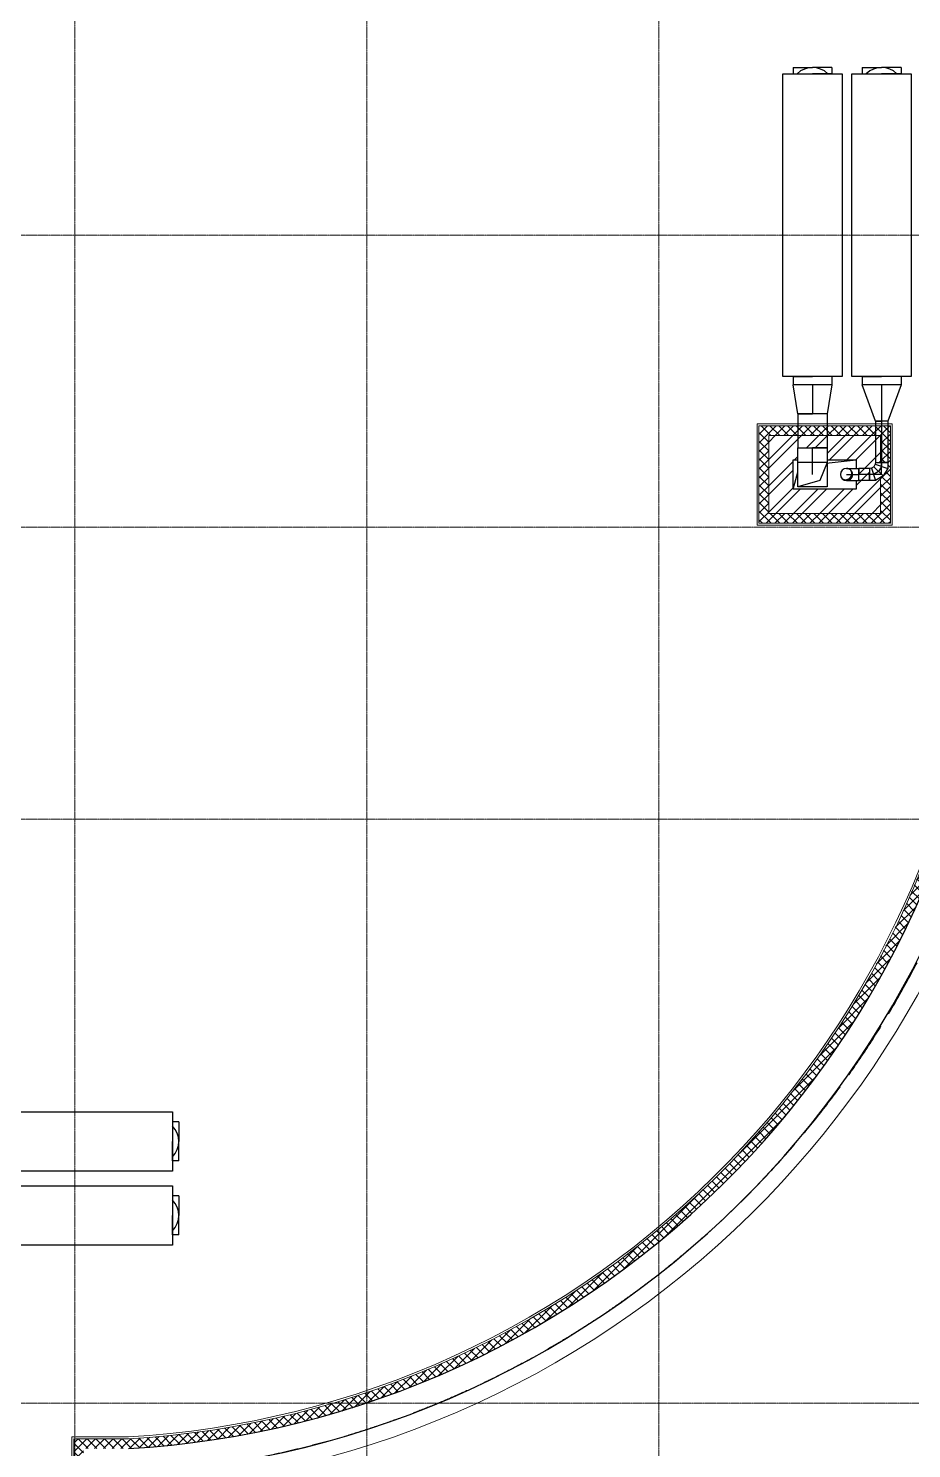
# Model space of a CAD drawing. Header units: millimetres. Extents: x -222892 to 671268, y 0 to 135099.
# Drawn here: x 478585 to 487659, y 106136 to 120723 of the extents above; entities that cross this region are included whole.
import ezdxf

# ---------------------------------------------------------------- set-up
doc = ezdxf.new("R2010")
doc.units = ezdxf.units.MM
for name, pattern in [('ACAD_ISO02W100', [15, 12, -3]), ('CENTER2', [28.575000000000003, 19.05, -3.175, 3.175, -3.175]), ('HIDDEN', [6, 4, -2]), ('осевая', [2, 1.25, -0.25, 0.25, -0.25])]:
    doc.linetypes.add(name, pattern=pattern)
for name, color, linetype in [('Aks_скрытые_линии', 7, 'HIDDEN'), ('Aks_Схема', 3, 'Continuous'), ('АР_Парапет', 142, 'Continuous'), ('ПРОЕМЫ ОВ', 173, 'Continuous')]:
    doc.layers.add(name, color=color, linetype=linetype)
for name, color, linetype, lineweight in [('АР_Навесной фасад', 190, 'Continuous', 5), ('АР_Перегородки кирпич', 244, 'Continuous', 5), ('АР_Перегородки_кирпич_Штрих', 244, 'Continuous', 5), ('АР_Утеплитель', 154, 'Continuous', 5), ('АР_Штрих утеплитель', 24, 'Continuous', 5), ('КР_Оси', 7, 'Continuous', 5), ('М_0_В35', 142, 'Continuous', 25), ('пунктир', 251, 'Continuous', 5)]:
    doc.layers.add(name, color=color, linetype=linetype, lineweight=lineweight)
pattern_1 = [(45, (0, 0), (-44.90128060534577, 44.90128060534577), []), (135, (0, 0), (-44.90128060534577, -44.90128060534576), [])]

# ---------------------------------------------------------------- blocks, each defined once
blk = doc.blocks.new('*U4608')
at = {"linetype": 'ByBlock'}
for p, q in [((-15.55352697218349, -3.05), (-15.55352697218349, 3.05)), ((-15.55352697218349, 3.05), (15.55207691330563, 3.05)), ((15.55207691330563, 3.05), (15.55207691330563, -3.05)), ((15.55207691330563, -3.05), (-15.55352697218349, -3.05))]:
    blk.add_line(p, q, dxfattribs=at)
blk = doc.blocks.new('Aks_rs_rect_400x200_to_300x250_300_wipe')
at = {"color": 0, "linetype": 'ByBlock', "lineweight": -2}
blk.add_wipeout([(-2, 0), (2, 0), (1.5, 3), (-1.5, 3)], dxfattribs=at)
blk = doc.blocks.new('Aks_rs_rect_400x200_to_300x250_300')
at = {"color": 0, "linetype": 'ByBlock', "lineweight": -2}
blk.add_blockref('Aks_rs_rect_400x200_to_300x250_300_wipe', (0, 0), dxfattribs=at)
for p, q in [((-2, 0), (-1.5, 3)), ((-1.5, 3), (1.5, 3)), ((1.5, 3), (2, 0)), ((-2, 0), (2, 0))]:
    blk.add_line(p, q, dxfattribs=at)
at = {"layer": 'Aks_Схема'}
blk.add_line((0, 0), (0, 3), dxfattribs=at)
blk = doc.blocks.new('Aks_es_drop_rect_300_250_100_50_50_wipe')
at = {"color": 0, "linetype": 'ByBlock', "lineweight": -2}
blk.add_wipeout([(-1.5, 1.25), (1.5, 1.25), (1.5, -2.75), (-1.5, -2.75)], dxfattribs=at)
blk = doc.blocks.new('Aks_es_drop_rect_300_250_100_50_50')
at = {"color": 0, "linetype": 'ByBlock', "lineweight": -2}
blk.add_blockref('Aks_es_drop_rect_300_250_100_50_50_wipe', (0, 0), dxfattribs=at)
for p, q in [((-1.5, 1.25), (1.5, 1.25)), ((-1.5, -2.75), (-1.5, 1.25)), ((1.5, 1.25), (1.5, -2.75)), ((1.5, -2.75), (-1.5, -2.75))]:
    blk.add_line(p, q, dxfattribs=at)
at = {"layer": 'Aks_скрытые_линии'}
for p, q in [((-1.5, -1.25), (-0.75, 0.625)), ((-0.75, 0.625), (1.5, 1.25)), ((-1.5, -1.25), (1.5, -1.25))]:
    blk.add_line(p, q, dxfattribs=at)
at = {"layer": 'Aks_Схема'}
blk.add_line((0, 0), (0, -2.75), dxfattribs=at)
blk = doc.blocks.new('Aks_es_drop_rnd_125_125_wipe')
at = {"color": 0, "linetype": 'ByBlock', "lineweight": -2}
blk.add_wipeout([(-0.625, 0), (-0.6215761846051708, 0.06533028954228337), (-0.6113422504586287, 0.12994480676109932), (-0.5944103226844708, 0.19313562148434205), (-0.5709659110266256, 0.25421040192237543), (-0.5412658773652743, 0.3125), (-0.5056356214843422, 0.3673657826827954), (-0.46446551592337126, 0.41820662897428607), (-0.4182066289742863, 0.46446551592337126), (-0.3673657826827956, 0.5056356214843425), (-0.3125, 0.5412658773652743), (-0.2542104019223753, 0.5709659110266254), (-0.19313562148434216, 0.5944103226844706), (-0.12994480676109965, 0.6113422504586286), (-0.06533028954228359, 0.6215761846051708), (-2.220446049250313e-16, 0.625), (0.06533028954228334, 0.6215761846051708), (0.12994480676109932, 0.6113422504586286), (0.19313562148434185, 0.594410322684471), (0.25421040192237476, 0.5709659110266254), (0.3124999999999996, 0.5412658773652743), (0.3673657826827954, 0.5056356214843425), (0.4182066289742862, 0.46446551592337126), (0.4644655159233713, 0.4182066289742865), (0.505635621484342, 0.3673657826827954), (0.5412658773652741, 0.3125), (0.5709659110266256, 0.254210401922375), (0.5944103226844711, 0.19313562148434205), (0.6113422504586286, 0.12994480676109887), (0.621576184605171, 0.06533028954228293), (0.6250000000000001, 0), (0.6250000000000001, -1.25), (-0.625, -1.25)], dxfattribs=at)
blk = doc.blocks.new('Aks_es_drop_rnd_125_125')
at = {"color": 0, "linetype": 'ByBlock', "lineweight": -2}
blk.add_arc((0, 0), 0.625, 0, 180, dxfattribs=at)
blk.add_blockref('Aks_es_drop_rnd_125_125_wipe', (0, 0), dxfattribs=at)
for p, q in [((-0.625, 0), (-0.625, -1.25)), ((0.625, 0), (0.625, -1.25)), ((-0.625, -1.25), (0.625, -1.25))]:
    blk.add_line(p, q, dxfattribs=at)
at = {"color": 200, "linetype": 'CENTER2', "lineweight": -2}
blk.add_line((0, 0), (0, -1.25), dxfattribs=at)
at = {"color": 0, "linetype": 'ByBlock', "lineweight": -2}
blk.add_arc((0, 0), 0.625, 0, 180, dxfattribs=at)
at = {"layer": 'Aks_скрытые_линии'}
for centre, radius, start, end in [((0, 0), 0.625, 180, 0), ((0.1104854345603981, 0.1104854345603981), 0.6442352540027595, 149.0362434679265, 300.9637565320735)]:
    blk.add_arc(centre, radius, start, end, dxfattribs=at)
at = {"layer": 'Aks_Схема'}
blk.add_line((0, 0), (0, -1.25), dxfattribs=at)
blk = doc.blocks.new('Aks_rs_mixed_400x200_to_125_375_wipe')
at = {"color": 0, "linetype": 'ByBlock', "lineweight": -2}
blk.add_wipeout([(-2, 0), (2, 0), (0.625, 3.75), (-0.625, 3.75)], dxfattribs=at)
blk = doc.blocks.new('Aks_rs_mixed_400x200_to_125_375')
at = {"color": 0, "linetype": 'ByBlock', "lineweight": -2}
blk.add_blockref('Aks_rs_mixed_400x200_to_125_375_wipe', (0, 0), dxfattribs=at)
for p, q in [((-2, 0), (-0.625, 3.75)), ((-0.625, 3.75), (0.625, 3.75)), ((0.625, 3.75), (2, 0)), ((-2, 0), (2, 0))]:
    blk.add_line(p, q, dxfattribs=at)
at = {"layer": 'Aks_Схема'}
blk.add_line((0, 0), (0, 3.75), dxfattribs=at)
blk = doc.blocks.new('Aks_es_rnd_125_90_125_wipe')
at = {"color": 0, "linetype": 'ByBlock', "lineweight": -2}
blk.add_wipeout([(0.6250000000000001, -1.2499999999999112), (-0.625, -1.2499999999999112), (-0.6249999999999998, -0.6249999999999554), (-0.14754248593740793, 0.1475424859373975), (0.6249999999999108, 0.625000000000044), (1.249999999999866, 0.6250000000000888), (1.2499999999999554, -0.6249999999999114), (1.0523576462394466, -0.65707293871835), (0.808058261758392, -0.8080582617583347), (0.6570729387184246, -1.0523576462394)], dxfattribs=at)
blk = doc.blocks.new('Aks_es_rnd_125_90_125')
at = {"color": 0, "linetype": 'ByBlock', "lineweight": -2}
blk.add_blockref('Aks_es_rnd_125_90_125_wipe', (0, 0), dxfattribs=at)
for p, q in [((-0.6249999999999998, -0.624999999999955), (-0.1475424859374079, 0.1475424859373982)), ((-0.1475424859374079, 0.1475424859373982), (0.6249999999999107, 0.6250000000000444)), ((0.8080582617583921, -0.8080582617583342), (-0.1475424859374079, 0.1475424859373982)), ((1.052357646239447, -0.6570729387183495), (0.6249999999999107, 0.6250000000000444)), ((0.6249999999999107, 0.6250000000000444), (1.249999999999866, 0.6250000000000893)), ((1.249999999999955, -0.6249999999999107), (1.249999999999866, 0.6250000000000893)), ((0.6570729387184246, -1.0523576462394), (-0.6249999999999998, -0.624999999999955)), ((-0.625, -1.249999999999911), (-0.6249999999999998, -0.624999999999955)), ((0.625, -1.249999999999911), (-0.625, -1.249999999999911)), ((0.625, -1.249999999999911), (0.6570729387184246, -1.0523576462394)), ((0.6570729387184246, -1.0523576462394), (0.8080582617583921, -0.8080582617583342)), ((0.8080582617583921, -0.8080582617583342), (1.052357646239447, -0.6570729387183495)), ((1.052357646239447, -0.6570729387183495), (1.249999999999955, -0.6249999999999107))]:
    blk.add_line(p, q, dxfattribs=at)
at = {"color": 200, "linetype": 'CENTER2', "lineweight": -2}
blk.add_lwpolyline([(0, -1.249999999999911), (0.01603646935921244, -0.8386788231196773), (0.3302578879104921, -0.330257887910468), (0.8386788231196787, -0.01603646935915254), (1.249999999999911, 8.926193117986259e-14)], dxfattribs=at)
at = {"layer": 'Aks_Схема'}
for q in [(1.249999999999911, 8.926193117986259e-14), (0, -1.249999999999911)]:
    blk.add_line((0, 0), q, dxfattribs=at)
blk = doc.blocks.new('*U5875')
at = {"color": 0, "linetype": 'ByBlock', "lineweight": -2, "ltscale": 10}
blk.add_line((0, 0), (-71486.8863278564, 0), dxfattribs=at)
blk = doc.blocks.new('*U5876')
at = {"color": 0, "linetype": 'ByBlock', "lineweight": -2, "ltscale": 10}
blk.add_line((0, 0), (-71486.8863278563, 2.91038304567337e-11), dxfattribs=at)
blk = doc.blocks.new('*U5877')
at = {"color": 0, "linetype": 'ByBlock', "lineweight": -2, "ltscale": 10}
blk.add_line((0, 0), (-71486.8863278562, 1.455191522836685e-11), dxfattribs=at)
blk = doc.blocks.new('*U5878')
at = {"color": 0, "linetype": 'ByBlock', "lineweight": -2, "ltscale": 10}
blk.add_line((0, 0), (-71486.8863278562, 0), dxfattribs=at)
blk = doc.blocks.new('*U5888')
at = {"color": 0, "linetype": 'ByBlock', "lineweight": -2, "ltscale": 10}
blk.add_line((0, 0), (5.820766091346741e-11, -53277.7616451292), dxfattribs=at)
blk = doc.blocks.new('*U5889')
at = {"color": 0, "linetype": 'ByBlock', "lineweight": -2, "ltscale": 10}
blk.add_line((0, 0), (5.820766091346741e-11, -53277.7616451292), dxfattribs=at)
blk = doc.blocks.new('*U5890')
at = {"color": 0, "linetype": 'ByBlock', "lineweight": -2, "ltscale": 10}
blk.add_line((0, 0), (5.820766091346741e-11, -53277.7616451292), dxfattribs=at)
blk = doc.blocks.new('A$C4c190d01')
at = {"layer": 'КР_Оси', "linetype": 'осевая'}
for name, p in [('*U5888', (14569.93839202795, 78593.59175630515)), ('*U5889', (17569.9383920283, 78593.59175630503)), ('*U5890', (20569.93839202842, 78593.59175630515)), ('*U5878', (61698.28406804663, 63394.99999999997)), ('*U5877', (61698.28406804663, 60394.99999999997)), ('*U5876', (61698.28406804663, 57394.99999999994)), ('*U5875', (61698.28406804675, 51394.99999999997))]:
    blk.add_blockref(name, p, dxfattribs=at)

msp = doc.modelspace()

# ---------------------------------------------------------------- hatches: boundary and pattern name
at = {"layer": 'АР_Перегородки_кирпич_Штрих', "ltscale": 500}
h = msp.add_hatch(dxfattribs=at)
h.set_pattern_fill('ANSI32', color=256, scale=20)
h.set_pattern_definition([(45, (0, 0), (-134.7038418160373, 134.7038418160373), []), (45, (89.80260000000001, 0), (-134.7038418160373, 134.7038418160373), [])])
h.paths.add_polyline_path([(486191.2298780899, 116540.6696154164), (487341.2298780899, 116540.6696154164), (487341.2298780899, 115740.6696154164), (486191.2298780899, 115740.6696154164)])
h.paths.add_polyline_path([(486441.2298780899, 116290.6696154164), (487091.2298780899, 116290.6696154164), (487091.2298780899, 115990.6696154164), (486441.2298780899, 115990.6696154164)], flags=16)
at = {"layer": 'АР_Утеплитель', "ltscale": 500}
h = msp.add_hatch(dxfattribs=at)
h.set_pattern_fill('ANSI37', color=256, scale=20)
h.set_pattern_definition(pattern_1)
h.paths.add_polyline_path([(486191.2298780899, 116540.6696154164), (487341.2298780899, 116540.6696154164), (487341.2298780899, 115740.6696154164), (486191.2298780899, 115740.6696154164)], flags=16)
h.paths.add_polyline_path([(486091.2298780899, 116640.6696154164), (487441.2298780899, 116640.6696154164), (487441.2298780899, 115640.6696154164), (486091.2298780899, 115640.6696154164)])
at = {"layer": 'АР_Штрих утеплитель', "ltscale": 500}
h = msp.add_hatch(dxfattribs=at)
h.set_pattern_fill('ANSI37', color=256, scale=20)
h.set_pattern_definition(pattern_1)
h.paths.add_polyline_path([(487641.4537278334, 127630.6824583524), (485062.7090003203, 127630.6824583524), (485062.7090003203, 127530.6824583524), (487641.4537278334, 127530.6824583524)])
edge = h.paths.add_edge_path()
edge.add_line((485062.7090003203, 127630.6824583524), (479091.4537278329, 127630.6824583525))
edge.add_line((479091.4537278329, 127630.6824583525), (479091.4537278329, 130631.1380299823))
edge.add_line((479091.4537278329, 130631.1380299823), (470031.4537278329, 130630.6824583525))
edge.add_line((470031.4537278331, 130630.6824583525), (470031.4537278332, 127122.7369796679))
edge.add_line((470031.4537278332, 127122.7369796679), (469540.5012287336, 127122.7369796679))
edge.add_arc((470840.1243596947, 116876.8313636951), 10328.00087983883, 97.22897371527749, 132.4844128153412)
edge.add_arc((468822.5074365911, 119160.6824583515), 7281.276563062873, 132.9138654462877, 150.3769831410851)
edge.add_arc((468822.5074365918, 119160.6824583511), 7281.276563063785, 150.3769831410856, 179.9999999999889)
edge.add_line((461541.2308735281, 119160.6824583525), (461541.2308735281, 118630.6824583648))
edge.add_line((461541.2308735281, 118630.6824583648), (458031.4537278326, 118630.6824583648))
edge.add_line((458031.4537278327, 118630.6824583648), (458031.4537278327, 106570.6824583523))
edge.add_line((458031.4537278326, 106570.6824583523), (463971.3325584609, 106570.6824583522))
edge.add_line((463971.3325584609, 106570.6824583522), (463971.3325584609, 82275.68245835445))
edge.add_line((463971.3325584609, 82275.68245835445), (470503.5938203496, 82275.68244759423))
edge.add_line((470503.5938203495, 82275.68244759423), (470503.5938205426, 82375.68244759389))
edge.add_line((470503.5938205427, 82375.68244759389), (464071.3325584608, 82375.68245835445))
edge.add_line((464071.3325584607, 82375.68245835445), (464071.3325584607, 106670.6824583523))
edge.add_line((464071.3325584608, 106670.6824583523), (458131.4537278325, 106670.6824583523))
edge.add_line((458131.4537278325, 106670.6824583523), (458131.4537278327, 118530.6824583648))
edge.add_line((458131.4537278327, 118530.6824583648), (461641.2308735282, 118530.6824583648))
edge.add_line((461641.2308735282, 118530.6824583648), (461642.7089987969, 119295.6824583508))
edge.add_arc((468819.7571636449, 119161.8791517242), 7178.295318904982, 150.1859382412758, 178.9319457575192, ccw=False)
edge.add_arc((468822.5074365921, 119160.6824583507), 7181.276563064179, 133.0783930265535, 150.1885639364679, ccw=False)
edge.add_arc((470839.5899172066, 116878.6115553474), 10226.16664863278, 97.26253171683669, 132.6002756336445, ccw=False)
edge.add_line((469546.8394767644, 127022.7369796679), (470131.4537278329, 127022.7369796679))
edge.add_line((470131.4537278331, 127022.7369796679), (470131.4537278331, 130530.6824583525))
edge.add_line((470131.4537278331, 130530.6824583525), (478991.4537278329, 130530.6824583525))
edge.add_line((478991.4537278329, 130530.6824583525), (478991.4537278329, 127630.6824583525))
edge.add_line((478991.4537278329, 127630.6824583525), (478991.4537278329, 127530.6824583524))
edge.add_line((478991.4537278329, 127530.6824583524), (485062.7090003203, 127530.6824583524))
edge.add_line((485062.7090003203, 127530.6824583524), (485062.7090003203, 127630.6824583524))
h = msp.add_hatch(dxfattribs=at)
h.set_pattern_fill('ANSI37', color=256, scale=20)
h.set_pattern_definition(pattern_1)
edge = h.paths.add_edge_path()
edge.add_line((517851.4539362501, 115600.6824583524), (488411.22987809, 115600.6824583524))
edge.add_line((488411.2298780899, 115600.6824583524), (488411.2298780899, 114806.6886970995))
edge.add_arc((479054.588142829, 115605.8050758571), 9390.704528885304, 338.7219664316662, 355.1184242013565, ccw=False)
edge.add_line((487805.1323326674, 112197.9746912119), (487533.3344994517, 111569.1681223152))
edge.add_line((487533.3344994517, 111569.1681223152), (487227.5476941255, 110981.5372226837))
edge.add_arc((479062.4824459826, 115603.7874165903), 9382.616232240329, 315.87509110595295, 330.4857637926103, ccw=False)
edge.add_arc((479071.0304143527, 115579.8925696144), 9359.850812022982, 288.6404823138033, 315.9436572571873, ccw=False)
edge.add_line((482062.7090003203, 106711.0332031801), (482048.0361300001, 106600.6824583524))
edge.add_arc((479071.0337130865, 115579.8869551144), 9459.844437673391, 288.3426362089049, 309.2999276985108)
edge.add_arc((479071.0281119628, 115579.8934074092), 9459.852978362906, 309.2999291983116, 315.9429384955064)
edge.add_arc((479062.4824459843, 115603.7874165887), 9482.61623223794, 315.8750911059521, 330.2724392776552)
edge.add_line((487297.120817109, 110901.5813912529), (487617.7534415442, 111513.8792513072))
edge.add_arc((479062.4824459883, 115603.7874165881), 9482.616232234195, 334.4495366734993, 338.7440722253585)
edge.add_arc((479086.6784613681, 115597.6116469959), 9457.827814572098, 338.7257996689042, 355.192298449664)
edge.add_line((488511.2298780899, 114804.9341819068), (488511.22987809, 115540.6696154163))
edge.add_line((488511.22987809, 115540.6696154163), (517851.4539362501, 115540.6696154163))
edge.add_line((517851.4539362501, 115540.6696154163), (517851.4539362501, 115600.6824583524))
h.paths.add_polyline_path([(517851.4539362501, 115640.6696154163), (488411.2298780899, 115640.6696154163), (488411.2298780899, 115600.6824583524), (517851.4539362501, 115600.6824583524)])
h = msp.add_hatch(dxfattribs=at)
h.set_pattern_fill('ANSI37', color=256, scale=20)
h.set_pattern_definition(pattern_1)
edge = h.paths.add_edge_path()
edge.add_line((482062.7090003203, 102209.3739539182), (479151.3325584609, 102209.3739539182))
edge.add_line((479151.3325584608, 102209.3739539182), (479151.3325584608, 106135.5199563409))
edge.add_line((479151.3325584608, 106135.5199563409), (479611.9484729699, 106135.5199563409))
edge.add_arc((479054.324967829, 115762.0554444891), 9642.672320371708, 273.3151917394875, 288.1789898390543)
edge.add_line((482062.7090003203, 106600.6824583524), (482062.7090003203, 106711.0332031801))
edge.add_arc((479071.0337130858, 115579.8869551156), 9359.844437674714, 273.2954348329939, 288.64047416533384, ccw=False)
edge.add_line((479609.0795193891, 106235.5199563409), (479051.3325584609, 106235.5199563409))
edge.add_line((479051.3325584608, 106235.5199563409), (479051.3325584608, 102209.3739539182))
edge.add_line((479051.3325584608, 102209.3739539182), (479051.3325584608, 102109.3739539183))
edge.add_line((479051.3325584608, 102109.3739539183), (481269.5503612542, 102109.3739539182))
edge.add_line((481269.5503612542, 102109.3739539182), (481269.5503612542, 102135.8226438961))
edge.add_line((481269.5503612542, 102135.8226438961), (482062.7090003202, 102135.8226438952))
edge.add_line((482062.7090003203, 102135.8226438952), (482062.7090003203, 102209.3739539182))
h.paths.add_polyline_path([(482171.3325584863, 102209.3739539182), (482062.7090003203, 102209.3739539182), (482062.7090003203, 102135.8226438952), (482171.3325584863, 102135.822643895)])

# ---------------------------------------------------------------- linework, layer by layer
at = {"layer": 'АР_Навесной фасад', "ltscale": 100}
for centre, radius, start, end in [((479062.4824459829, 115603.7874165898), 9902.616232239747, 315.8750911059529, 355.9864662261468), ((479071.0373928202, 115579.8798952628), 9879.836630580658, 273.2510437265503, 315.9400731328416)]:
    msp.add_arc(centre, radius, start, end, dxfattribs=at)
at = {"layer": 'АР_Парапет', "ltscale": 500}
for centre, radius, start, end in [((478980.6003613634, 115624.2657336768), 9815.7418281106, 316.1220523253305, 355.9006778936886), ((479062.482445983, 115603.7874165898), 9482.61623223969, 315.8750911059529, 355.1560149248741), ((479071.0337130856, 115579.8869551161), 9459.844437675227, 273.2779657620757, 315.9427897644041), ((479071.0337260253, 115579.8864423591), 9719.843923062923, 273.2777753759034, 315.9411301096707)]:
    msp.add_arc(centre, radius, start, end, dxfattribs=at)
at = {"layer": 'АР_Перегородки кирпич', "linetype": 'Continuous', "ltscale": 100}
msp.add_lwpolyline([(486191.2298780899, 116540.6696154164), (487341.2298780899, 116540.6696154164), (487341.2298780899, 115740.6696154164), (486191.2298780899, 115740.6696154164)], close=True, dxfattribs=at)
at = {"layer": 'АР_Утеплитель', "ltscale": 500}
for points in [[(486071.2298780899, 116660.6696154164), (487461.2298780899, 116660.6696154164), (487461.2298780899, 115620.6696154164), (486071.2298780899, 115620.6696154164)], [(486091.2298780899, 116640.6696154164), (487441.2298780899, 116640.6696154164), (487441.2298780899, 115640.6696154164), (486091.2298780899, 115640.6696154164)]]:
    msp.add_lwpolyline(points, close=True, dxfattribs=at)
at = {"layer": 'АР_Штрих утеплитель', "ltscale": 500}
for p, q in [((479031.3325584609, 106255.5199563409), (479031.3325584608, 102089.3739539183)), ((479611.9484729699, 106255.5199563409), (479031.3325584609, 106255.5199563409)), ((479051.3325584609, 106235.5199563409), (479051.3325584608, 102109.3739539183)), ((479611.9484729699, 106235.5199563409), (479051.3325584609, 106235.5199563409))]:
    msp.add_line(p, q, dxfattribs=at)
for centre, radius, start, end in [((479062.482445983, 115603.7874165898), 9362.61623223969, 315.8750911059529, 355.1560149248741), ((479062.482445983, 115603.7874165898), 9382.61623223969, 315.8750911059529, 355.1560149248741), ((479071.0337130856, 115579.8869551161), 9339.844437675227, 273.2779657620757, 315.9427897644041), ((479071.0337130856, 115579.8869551161), 9359.844437675227, 273.2779657620757, 315.9427897644041)]:
    msp.add_arc(centre, radius, start, end, dxfattribs=at)
at = {"layer": 'М_0_В35', "linetype": 'Continuous'}
for p, q in [((486441.22987809, 120322.4011115156), (486641.22987809, 120322.4011115156)), ((486441.22987809, 120322.4011115156), (486441.2298780901, 120258.0215693202)), ((486441.2298780901, 120258.0215693202), (486641.2298780901, 120258.0215693202)), ((486841.22987809, 120322.4011115156), (486641.22987809, 120322.4011115156)), ((486841.2298780901, 120258.0215693202), (486641.2298780901, 120258.0215693202)), ((486841.22987809, 120322.4011115156), (486841.2298780901, 120258.0215693202)), ((487151.22987809, 120322.4011115156), (487351.22987809, 120322.4011115156)), ((487151.22987809, 120322.4011115156), (487151.2298780903, 120258.0215693201)), ((487151.2298780903, 120258.0215693201), (487351.2298780903, 120258.0215693201)), ((487551.22987809, 120322.4011115156), (487351.22987809, 120322.4011115156)), ((487551.2298780903, 120258.0215693201), (487351.2298780903, 120258.0215693201)), ((487551.22987809, 120322.4011115156), (487551.2298780903, 120258.0215693201)), ((486441.2298780899, 117148.0215693202), (486641.2298780899, 117148.0215693202)), ((486441.2298780899, 117148.0215693202), (486441.2298780899, 117063.727902933)), ((486841.2298780899, 117148.0215693202), (486641.2298780899, 117148.0215693202)), ((486841.2298780899, 117148.0215693202), (486841.2298780899, 117063.727902933)), ((487151.22987809, 117148.0215693201), (487351.22987809, 117148.0215693201)), ((487151.22987809, 117148.0215693201), (487151.22987809, 117063.7279029329)), ((487551.22987809, 117148.0215693201), (487351.22987809, 117148.0215693201)), ((487551.22987809, 117148.0215693201), (487551.22987809, 117063.7279029329)), ((486441.2298780899, 117063.727902933), (486641.2298780899, 117063.727902933)), ((486841.2298780899, 117063.727902933), (486641.2298780899, 117063.727902933)), ((487151.22987809, 117063.7279029329), (487351.22987809, 117063.7279029329)), ((487551.22987809, 117063.7279029329), (487351.22987809, 117063.7279029329)), ((486491.2298780899, 116763.727902933), (486641.2298780899, 116763.727902933)), ((486491.2298780899, 116763.727902933), (486491.2298780899, 116415.6696154166)), ((486791.2298780899, 116763.727902933), (486641.2298780899, 116763.727902933)), ((486791.2298780899, 116763.727902933), (486791.2298780899, 116415.6696154166)), ((487288.7298780899, 116688.7279029329), (487351.2298780899, 116688.7279029329)), ((487288.7298780899, 116688.7279029329), (487288.7298780899, 116265.6696154166)), ((487413.7298780899, 116688.7279029329), (487351.2298780899, 116688.7279029329)), ((487413.7298780899, 116688.7279029329), (487413.7298780899, 116265.6696154166)), ((486491.2298780899, 116415.6696154166), (486641.2298780899, 116415.6696154166)), ((486791.2298780899, 116415.6696154166), (486641.2298780899, 116415.6696154166)), ((487288.7298780899, 116265.6696154166), (487351.2298780899, 116265.6696154166)), ((487413.7298780899, 116265.6696154166), (487351.2298780899, 116265.6696154166)), ((487226.22987809, 116203.1696154166), (487116.2298780899, 116203.1696154166)), ((487116.2298780899, 116203.1696154166), (487116.2298780899, 116140.6696154166)), ((487116.2298780899, 116078.1696154166), (487116.2298780899, 116140.6696154166)), ((487226.22987809, 116203.1696154166), (487226.22987809, 116140.6696154166)), ((487226.22987809, 116078.1696154166), (487226.22987809, 116140.6696154166)), ((487226.22987809, 116078.1696154166), (487116.2298780899, 116078.1696154166)), ((480129.3264757292, 109490.4831422963), (480064.9469335337, 109490.4831422961)), ((480064.9469335337, 109490.4831422961), (480064.9469335337, 109290.4831422961)), ((480129.3264757292, 109490.4831422963), (480129.3264757292, 109290.4831422963)), ((480064.9469335337, 109090.4831422961), (480064.9469335337, 109290.4831422961)), ((480129.3264757292, 109090.4831422963), (480129.3264757292, 109290.4831422963)), ((480129.3264757292, 109090.4831422963), (480064.9469335337, 109090.4831422961)), ((480129.3264757292, 108730.4831422963), (480064.9469335337, 108730.4831422962)), ((480064.9469335337, 108730.4831422962), (480064.9469335337, 108530.4831422962)), ((480129.3264757292, 108730.4831422963), (480129.3264757292, 108530.4831422963)), ((480064.9469335337, 108330.4831422962), (480064.9469335337, 108530.4831422962)), ((480129.3264757292, 108330.4831422963), (480129.3264757292, 108530.4831422963)), ((480129.3264757292, 108330.4831422963), (480064.9469335337, 108330.4831422962))]:
    msp.add_line(p, q, dxfattribs=at)
at = {"layer": 'М_0_В35', "color": 200, "linetype": 'CENTER2'}
for p, q in [((487351.2298780899, 116688.7279029329), (487351.2298780899, 116265.6696154166)), ((487226.22987809, 116140.6696154166), (487116.2298780899, 116140.6696154166))]:
    msp.add_line(p, q, dxfattribs=at)
at = {"layer": 'М_0_В35'}
for centre, start, end in [((486641.22987809, 120097.5550310024), 45.53453798782693, 134.4654620121731), ((487351.22987809, 120097.5550310024), 45.53453798782693, 134.4654620121731), ((479904.480395216, 109290.4831422963), 315.5345379857663, 44.46546201423369), ((479904.480395216, 108530.4831422963), 315.5345379857663, 44.46546201423369)]:
    msp.add_arc(centre, 224.8460805132082, start, end, dxfattribs=at)
at = {"layer": 'ПРОЕМЫ ОВ', "ltscale": 500}
msp.add_lwpolyline([(486441.2298780899, 116290.6696154164), (487091.2298780899, 116290.6696154164), (487091.2298780899, 115990.6696154164), (486441.2298780899, 115990.6696154164)], close=True, dxfattribs=at)
msp.add_lwpolyline([(486441.2298780899, 115990.6696154163), (486506.7597963595, 116225.4999999999), (487091.2298780899, 116290.6696154163)], dxfattribs=at)
at = {"layer": 'пунктир', "linetype": 'ACAD_ISO02W100', "ltscale": 50}
for centre, radius, start, end in [((479062.482445983, 115603.7874165898), 9742.61623223969, 315.8750911059529, 355.9536303239318), ((479060.8292903047, 115604.0700527023), 9743.999730976104, 273.2708448469199, 315.8806659514992)]:
    msp.add_arc(centre, radius, start, end, dxfattribs=at)

# ---------------------------------------------------------------- block references
at = {"layer": 'М_0_В35', "linetype": 'ByBlock', "xscale": 100, "yscale": 100, "zscale": 100, "rotation": 89.99999999999596}
for p in [(486641.22987809, 118703.0215693202), (487351.22987809, 118703.0215693201)]:
    msp.add_blockref('*U4608', p, dxfattribs=at)
at = {"layer": 'М_0_В35', "linetype": 'ByBlock', "xscale": 100, "yscale": 100, "zscale": 100}
for p in [(478509.9469335337, 109290.4831422963), (478509.9469335337, 108530.4831422963)]:
    msp.add_blockref('*U4608', p, dxfattribs=at)

# ---------------------------------------------------------------- next in the draw order: block references
at = {"layer": 'М_0_В35', "linetype": 'Continuous', "xscale": 100, "yscale": 100, "zscale": 100}
for name, p, rotation in [('Aks_rs_rect_400x200_to_300x250_300', (486641.2298780899, 117063.727902933), 179.9999999999972), ('Aks_rs_mixed_400x200_to_125_375', (487351.22987809, 117063.7279029329), 179.9999999999972), ('Aks_es_drop_rect_300_250_100_50_50', (486641.2298780899, 116140.6696154166), 179.9999999999978), ('Aks_es_rnd_125_90_125', (487351.2298780899, 116140.6696154166), 180), ('Aks_es_drop_rnd_125_125', (486991.2298780899, 116140.6696154166), 89.9999999999978)]:
    msp.add_blockref(name, p, dxfattribs=dict(at, rotation=rotation))

# ---------------------------------------------------------------- next in the draw order: block references
at = {"layer": 'КР_Оси'}
msp.add_blockref('A$C4c190d01', (464492.7705588582, 55205.68245835246), dxfattribs=at)

doc.saveas('drawing.dxf')
